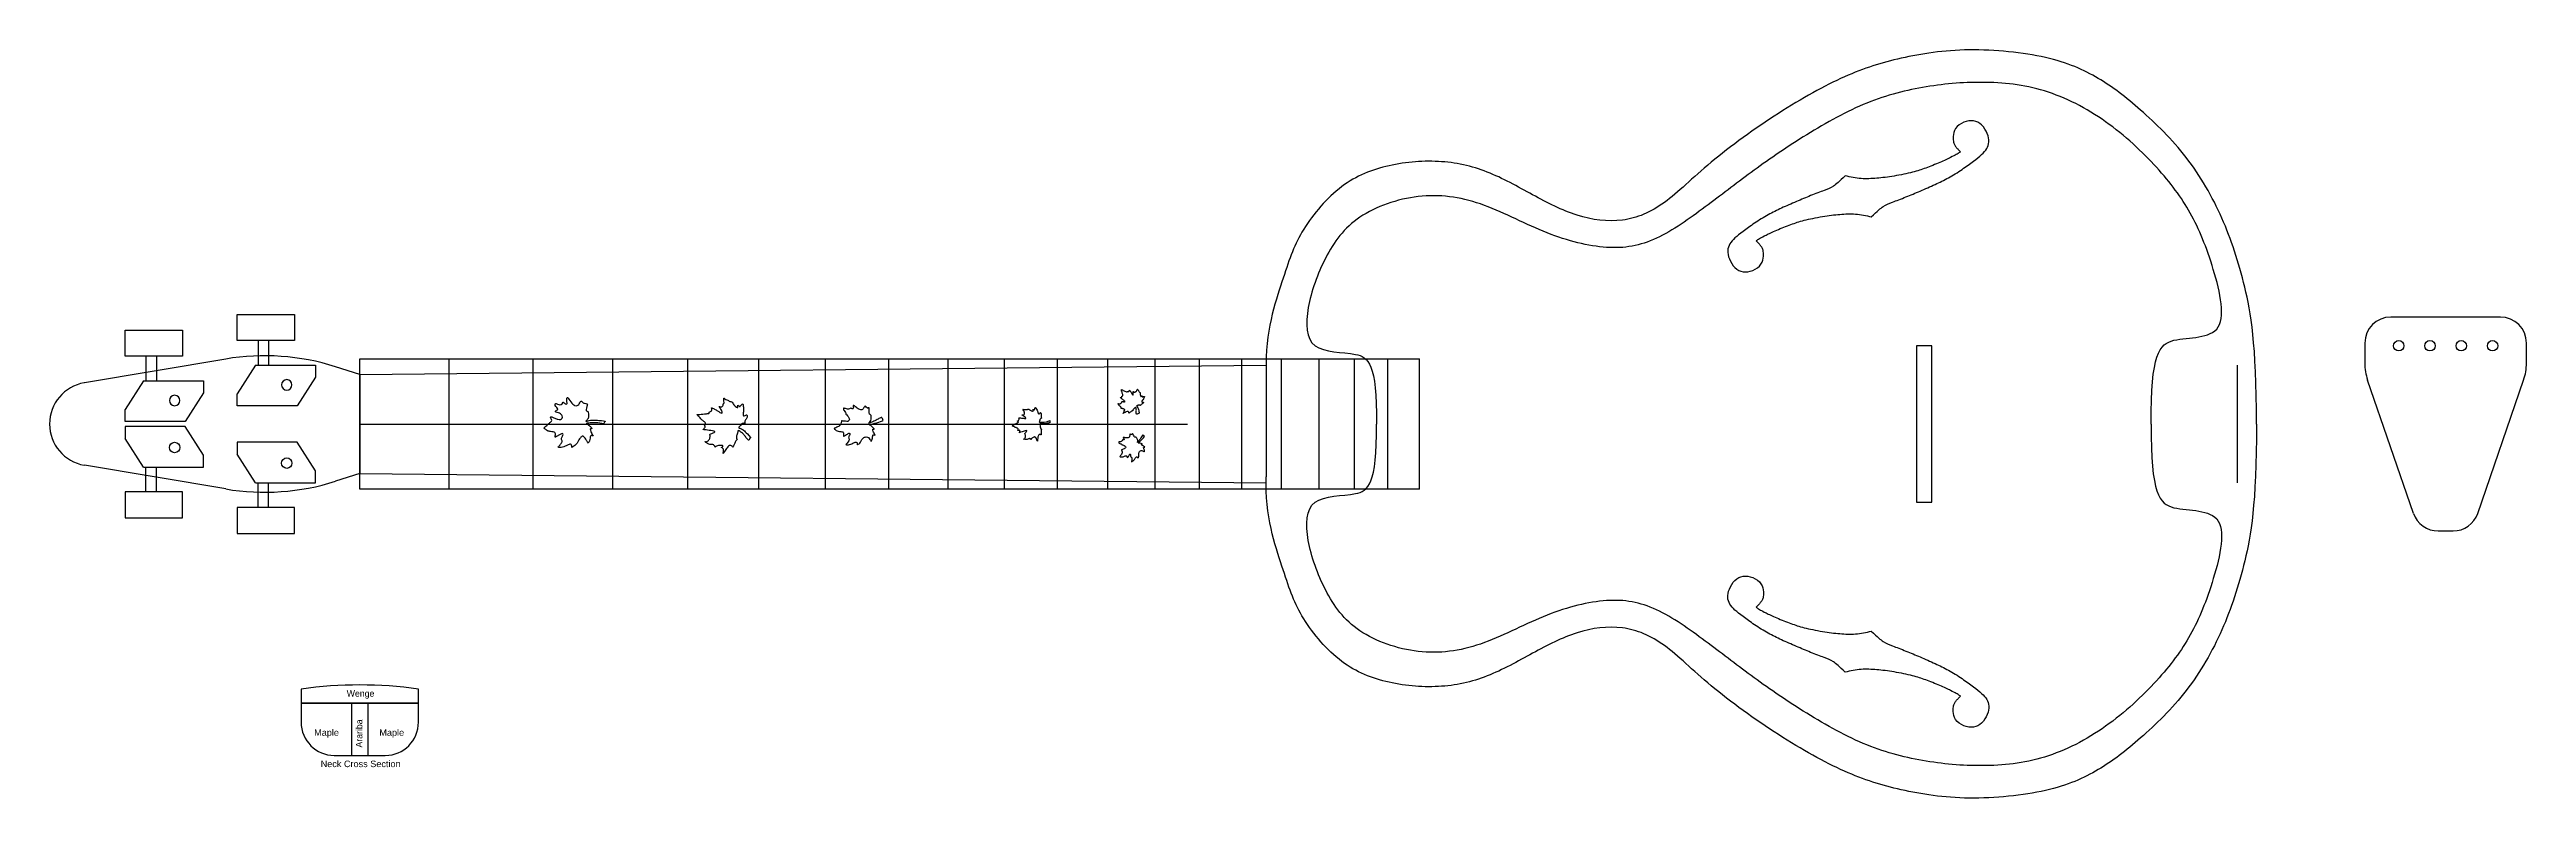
# Model space of a CAD drawing. Header units: millimetres. Extents: x -219 to 1006, y -1152 to 1300.
# Drawn here: x -119 to 831, y -143 to 143 of the extents above; entities that cross this region are included whole.
import ezdxf

# ---------------------------------------------------------------- set-up
doc = ezdxf.new("R2010")
doc.units = ezdxf.units.MM
doc.layers.get('0').update_dxf_attribs({"linetype": 'CONTINUOUS', "lineweight": 25, "true_color": 0x000000})
doc.layers.add('frets', color=1, linetype='CONTINUOUS', lineweight=25, true_color=0xff0000)
doc.styles.add('textstyle0', font='')
doc.styles.add('textstyle1', font='')
doc.styles.add('textstyle2', font='')
doc.styles.add('textstyle3', font='')
doc.styles.add('textstyle4', font='')
doc.styles.get('textstyle0').set_extended_font_data('Liberation Sans')
doc.styles.get('textstyle1').set_extended_font_data('Liberation Sans')
doc.styles.get('textstyle2').set_extended_font_data('textstyle2')
doc.styles.get('textstyle3').set_extended_font_data('textstyle3')
doc.styles.get('textstyle4').set_extended_font_data('Liberation Sans')

# ---------------------------------------------------------------- blocks, each defined once
blk = doc.blocks.new('tuner')
for p, q in [((4, 8), (-19, 8)), ((-19, 8), (-19, 3.5)), ((-12, -7.5), (-19, 3.5)), ((11, -3), (4, 8)), ((-12, -7.5), (11, -7.5)), ((-11, -17), (-11, -7.5)), ((-7, -17), (-7, -7.5)), ((11, -7.5), (11, -3)), ((3, -17), (-19, -17)), ((-19, -17), (-19, -27)), ((3, -27), (3, -17)), ((-19, -27), (3, -27))]:
    blk.add_line(p, q)
blk.add_circle((0, 0), 2)

msp = doc.modelspace()

# ---------------------------------------------------------------- linework, layer by layer
for p, q in [((821, 41), (779, 41)), ((603, 30), (597, 30)), ((597, 30), (597, -30)), ((603, -30), (603, 30)), ((769, 31), (769, 23.35)), ((831, 23.35), (831, 31)), ((-51.4, 24.9), (-105.64, 15.78)), ((0, 19), (-9.31, 21.95)), ((0, 19), (347.64, 22.5)), ((0, 19), (0, -19)), ((347.63, 20.25), (347.63, -20.25)), ((720, 22.5), (720, -22.5)), ((787.68, -34.26), (770.09, 16.84)), ((812.32, -34.26), (829.91, 16.84)), ((0, 0), (317.5, 0)), ((-51.4, -24.9), (-105.64, -15.78)), ((0, -19), (-9.31, -21.95)), ((0, -19), (347.64, -22.5)), ((597, -30), (603, -30)), ((797.13, -41), (802.87, -41)), ((-22.5, -101.56), (-22.5, -107)), ((22.5, -107), (22.5, -101.56)), ((22.5, -107), (-22.5, -107)), ((-22.5, -107), (-22.5, -114.3)), ((-22.5, -107), (22.5, -107)), ((-3.15, -107), (-3.15, -127)), ((3.15, -107), (3.15, -127)), ((22.5, -114.3), (22.5, -107)), ((-9.8, -127), (9.8, -127))]:
    msp.add_line(p, q)
for centre in [(782, 30), (794, 30), (806, 30), (818, 30)]:
    msp.add_circle(centre, 2)
for centre, radius, start, end in [((779, 31), 10, 90, 180), ((821, 31), 10, 0, 90), ((-36.48, -63.85), 90, 72.42874, 99.54677), ((789, 23.35), 20, 180, 198.99665), ((811, 23.35), 20, 341.00335, 0), ((-102.99, 0), 16, 99.54677, 260.45323), ((-36.48, 63.85), 90, 260.45323, 287.57126), ((797.13, -31), 10, 198.99665, 270), ((802.87, -31), 10, 270, 341.00335), ((0, -262.56), 162.56, 82.04412, 97.95588), ((-9.8, -114.3), 12.7, 180, 270), ((9.8, -114.3), 12.7, 270, 0)]:
    msp.add_arc(centre, radius, start, end)
for points in [[(727.5, 0), (727.38, 31.34), (723.29, 53.86), (715.1, 79.11), (701.45, 103), (682.34, 121.43), (667.33, 133.03), (648.9, 141.22), (616.14, 144.63), (590.21, 140.53), (570.42, 134.39), (544.48, 120.06), (516.33, 99.65), (500.32, 83.31), (484.64, 76.64), (466.63, 78.97), (449.95, 87.64), (432.56, 97.54), (414.13, 101.63), (392.98, 99.59), (375.23, 92.08), (359.54, 72.97), (354.76, 57.27), (347.25, 35.44), (347.63, 20.25)], [(687, 0), (687, 27), (693.18, 34.39), (718.26, 31.56), (710.5, 62.69), (702.16, 82.43), (689.38, 99.11), (668.81, 118.01), (644.62, 129.69), (620.72, 131.63), (597.92, 129.41), (575.4, 123.01), (551.5, 109.11), (532.04, 95.49), (515.36, 82.43), (495.9, 68.81), (477.83, 66.3), (453.92, 72.7), (429.74, 86.04), (406.15, 89.1), (381.41, 80.48), (369.73, 64.36), (362.51, 44.07), (363, 27), (383.81, 27.99), (390, 23.4), (390, 0)], [(579.72, 79.38), (582.1, 81.68), (584.35, 83.65), (587.46, 84.89), (593.07, 86.99), (598.36, 89.23), (604.41, 91.85), (609.2, 94.2), (614.7, 97.58), (619.09, 100.87), (622.26, 103.24), (624.16, 105.5), (625.07, 108), (624.47, 111.17), (622.2, 115), (619.01, 116.49), (615.19, 115.99), (611.55, 113.42), (611.04, 109.99), (611.24, 107.75), (611.68, 106.82), (612.45, 105.84), (613.29, 104.93), (613.86, 104.39), (613.96, 104.32), (613.76, 104.14), (612.32, 103.26), (610.51, 102.29), (606.28, 100.26), (600.33, 97.94), (596.05, 96.48), (588.34, 94.91), (581.65, 94.09), (575.93, 93.82), (571.74, 94.62), (569.75, 95.15)], [(569.75, 95.15), (567.37, 92.85), (565.13, 90.88), (562.01, 89.64), (556.4, 87.54), (551.12, 85.3), (545.06, 82.68), (540.28, 80.33), (534.77, 76.94), (530.39, 73.66), (527.21, 71.29), (525.31, 69.03), (524.41, 66.53), (525, 63.36), (527.27, 59.53), (530.46, 58.04), (534.29, 58.54), (537.93, 61.11), (538.43, 64.54), (538.24, 66.78), (537.8, 67.71), (537.02, 68.69), (536.19, 69.6), (535.61, 70.14), (535.52, 70.21), (535.72, 70.39), (537.16, 71.27), (538.96, 72.24), (543.19, 74.27), (549.15, 76.59), (553.43, 78.04), (561.14, 79.62), (567.82, 80.44), (573.55, 80.7), (577.74, 79.91), (579.72, 79.38)], [(727.5, 0), (727.38, -31.34), (723.29, -53.86), (715.1, -79.11), (701.45, -103), (682.34, -121.43), (667.33, -133.03), (648.9, -141.22), (616.14, -144.63), (590.21, -140.53), (570.42, -134.39), (544.48, -120.06), (516.33, -99.65), (500.32, -83.31), (484.64, -76.64), (466.63, -78.97), (449.95, -87.64), (432.56, -97.54), (414.13, -101.63), (392.98, -99.59), (375.23, -92.08), (359.54, -72.97), (354.76, -57.27), (347.25, -35.44), (347.63, -20.25)], [(687, 0), (687, -27), (693.18, -34.39), (718.26, -31.56), (710.5, -62.69), (702.16, -82.43), (689.38, -99.11), (668.81, -118.01), (644.62, -129.69), (620.72, -131.63), (597.92, -129.41), (575.4, -123.01), (551.5, -109.11), (532.04, -95.49), (515.36, -82.43), (495.9, -68.81), (477.83, -66.3), (453.92, -72.7), (429.74, -86.04), (406.15, -89.1), (381.41, -80.48), (369.73, -64.36), (362.51, -44.07), (363, -27), (383.81, -27.99), (390, -23.4), (390, 0)], [(569.75, -95.15), (567.37, -92.85), (565.13, -90.88), (562.01, -89.64), (556.4, -87.54), (551.12, -85.3), (545.06, -82.68), (540.28, -80.33), (534.77, -76.94), (530.39, -73.66), (527.21, -71.29), (525.31, -69.03), (524.41, -66.53), (525, -63.36), (527.27, -59.53), (530.46, -58.04), (534.29, -58.54), (537.93, -61.11), (538.43, -64.54), (538.24, -66.78), (537.8, -67.71), (537.02, -68.69), (536.19, -69.6), (535.61, -70.14), (535.52, -70.21), (535.72, -70.39), (537.16, -71.27), (538.96, -72.24), (543.19, -74.27), (549.15, -76.59), (553.43, -78.04), (561.14, -79.62), (567.82, -80.44), (573.55, -80.7), (577.74, -79.91), (579.72, -79.38)], [(579.72, -79.38), (582.1, -81.68), (584.35, -83.65), (587.46, -84.89), (593.07, -86.99), (598.36, -89.23), (604.41, -91.85), (609.2, -94.2), (614.7, -97.58), (619.09, -100.87), (622.26, -103.24), (624.16, -105.5), (625.07, -108), (624.47, -111.17), (622.2, -115), (619.01, -116.49), (615.19, -115.99), (611.55, -113.42), (611.04, -109.99), (611.24, -107.75), (611.68, -106.82), (612.45, -105.84), (613.29, -104.93), (613.86, -104.39), (613.96, -104.32), (613.76, -104.14), (612.32, -103.26), (610.51, -102.29), (606.28, -100.26), (600.33, -97.94), (596.05, -96.48), (588.34, -94.91), (581.65, -94.09), (575.93, -93.82), (571.74, -94.62), (569.75, -95.15)]]:
    msp.add_open_spline(points, degree=3)
at = {"layer": 'frets'}
for p, q in [((0, -25), (0, 25)), ((0, 25), (406.44, 25)), ((34.24, -25), (34.24, 25)), ((66.55, -25), (66.55, 25)), ((97.05, -25), (97.05, 25)), ((125.84, -25), (125.84, 25)), ((153.02, -25), (153.02, 25)), ((178.66, -25), (178.66, 25)), ((202.87, -25), (202.87, 25)), ((225.72, -25), (225.72, 25)), ((247.29, -25), (247.29, 25)), ((267.65, -25), (267.65, 25)), ((286.86, -25), (286.86, 25)), ((305, -25), (305, 25)), ((322.12, -25), (322.12, 25)), ((338.28, -25), (338.28, 25)), ((353.53, -25), (353.53, 25)), ((367.92, -25), (367.92, 25)), ((381.51, -25), (381.51, 25)), ((394.33, -25), (394.33, 25)), ((406.44, -25), (406.44, 25)), ((406.44, -25), (0, -25))]:
    msp.add_line(p, q, dxfattribs=at)
for points in [[(93.5, 0), (94.18, 1.13), (94.15, 1.11), (92.88, 1.27), (90.56, 1.52), (88.42, 1.52), (86.55, 0.92), (86.64, 1.01), (86.74, 1.11), (87.69, 2.08), (87.77, 3.29), (87.64, 4.65), (87.52, 4.7), (86.82, 5.06), (86.82, 5.32), (87.1, 6.89), (87.27, 7.44), (87.43, 7.65), (85.88, 7.99), (85.88, 7.99), (84.89, 8.86), (84.89, 8.86), (83.86, 7.3), (83.38, 7.03), (82.55, 6.88), (80.82, 8.22), (79.5, 11), (79.33, 8.85), (79.47, 8.28), (79.53, 7.92), (79.31, 7.47), (79.02, 7.45), (77.75, 8.73), (78.02, 8.19), (77.21, 7.32), (76.26, 7.45), (75.5, 7.73), (75.07, 8.02), (74.96, 7.59), (74.86, 7.09), (75.57, 6.25), (76.15, 5.49), (75.5, 5.4), (74.6, 4.5), (76.83, 4.38), (77.72, 2.97), (77.74, 2.19), (76.94, 1.64), (76.02, 1.78), (74.89, 2.16), (72.98, 3.06), (73.18, 2.24), (74.02, 1.31), (72.85, 0.53), (72.17, -0.25), (70.49, -1.55), (70.61, -1.57), (72.04, -2.73), (73.12, -2.91), (74.26, -3.01), (74.97, -3.22), (75.06, -3.77), (74.97, -4.49), (74.89, -5.1), (74.89, -5.1), (75.92, -4.62), (76.86, -4.01), (77.4, -3.69), (77.88, -3.68), (78.06, -4.28), (77.39, -5.15), (77.25, -5.81), (77.54, -6.16), (77.78, -6.68), (76.97, -7.79), (76.26, -8.67), (75.97, -8.9), (75.97, -8.9), (76.79, -9.1), (77.76, -8.92), (78.78, -8.56), (79.67, -8.1), (80.25, -7.78), (80.86, -7.67), (81.31, -8.07), (81.28, -9.01), (81.43, -8.99), (82.07, -8.57), (82.84, -7.88), (83.6, -7.2), (84.05, -5.87), (84.58, -5.48), (85.45, -4.17), (86.49, -5.56), (87.19, -6.52), (87.56, -7.38), (87.56, -7.38), (87.96, -6.9), (88.3, -6.06), (88.4, -4.73), (88.61, -4.44), (88.9, -4.39), (89.49, -4.58), (89.49, -4.58), (88.5, -2.78), (88.33, -1.8), (88.51, -1.73), (89.13, -1.88), (88.91, -1.47), (88.08, -0.58), (86.79, 0.2), (86.79, 0.2), (87.94, 0.44), (91.33, 0.61), (93.5, 0), (93.5, 0)], [(149.86, -5.14), (147.95, -3.01), (146.71, -1.85), (145.32, -1.53), (145.31, -1.3), (145.96, -0.63), (145.98, -0.6), (146.8, 0.38), (147.83, 0.28), (147.83, 0.28), (147.53, 0.74), (148.12, 1.83), (148.79, 2.97), (148.51, 3.73), (148.17, 3.4), (147.4, 3.03), (146.98, 3.27), (147, 3.97), (147.17, 4.58), (147.25, 5.5), (147.05, 7.41), (146.94, 7.74), (146.94, 7.74), (146.47, 7.45), (146.04, 6.95), (145.82, 6.71), (145.73, 6.61), (144.98, 7.26), (144.98, 7.26), (145.05, 6.48), (144.87, 6.17), (144.03, 6.65), (142.9, 8.13), (142.73, 8.67), (141.97, 8.52), (141.32, 9.01), (140.91, 9.2), (139.99, 9.62), (139.46, 10.19), (139.73, 8.72), (139.75, 7.71), (139.37, 7.7), (139.37, 7.7), (139.49, 7.33), (139.03, 6.66), (138.59, 6.55), (138.05, 6.59), (137.75, 6.77), (137.75, 6.77), (138.77, 5.24), (139.25, 4), (138.43, 4.21), (137.83, 4.71), (136.62, 5.4), (135.56, 6.02), (135.05, 6.12), (134.9, 6.17), (134.9, 6.17), (135.08, 5.65), (134.9, 5.08), (134.63, 4.68), (133.92, 4.61), (134.06, 4), (133.62, 4.03), (133.62, 4.03), (132.55, 3.86), (129.23, 3.61), (129.23, 3.61), (130.74, 2.22), (130.91, 1.79), (131.2, 1.65), (132.32, 0.74), (132.61, 0.28), (132.53, -0.2), (132.32, -0.56), (132.03, -0.54), (132.03, -0.54), (132.52, -0.79), (132.46, -1.09), (132.11, -1.82), (131.63, -2.07), (131.6, -2.13), (133.11, -2.29), (136.33, -2.8), (136.27, -2.91), (135.56, -3.48), (135.02, -3.65), (134.29, -3.87), (134.29, -4.13), (134.45, -4.89), (134, -6.13), (133.16, -6.88), (132.31, -6.72), (132.31, -6.72), (133.01, -7.32), (133.6, -7.66), (134.24, -7.84), (135.15, -7.76), (135.79, -8.02), (135.79, -8.02), (136.13, -8.33), (136.26, -8.63), (136.24, -8.92), (136.24, -8.92), (136.79, -8.41), (137.58, -8.27), (138.5, -8.17), (139.19, -8.27), (139.34, -8.46), (139.15, -8.8), (138.83, -8.96), (138.68, -8.9), (138.68, -8.9), (139.19, -9.24), (139.56, -9.71), (139.47, -10.11), (139.44, -10.69), (139.41, -11.38), (139.41, -11.38), (140.32, -9.81), (141.45, -8.3), (142.06, -8.16), (142.66, -8.29), (143, -8.79), (143.08, -9.05), (143.28, -8.5), (143.88, -7.27), (144.01, -6.71), (144.5, -6.13), (144.73, -6.05), (144.73, -6.05), (144.28, -4.89), (144.97, -3.57), (145.06, -2.22), (145.78, -2.84), (147.14, -3.76), (147.79, -4.71), (149, -6.2), (149, -6.2), (149.16, -6.36), (149.86, -5.14), (149.86, -5.14)], [(298.96, 4.11), (298.66, 5.55), (298.41, 6.38), (297.87, 6.87), (297.92, 6.98), (298.38, 7.11), (298.4, 7.12), (299.02, 7.34), (299.44, 7.03), (299.44, 7.03), (299.43, 7.31), (299.97, 7.64), (300.56, 7.98), (300.63, 8.39), (300.4, 8.33), (299.96, 8.36), (299.83, 8.58), (300.02, 8.88), (300.25, 9.11), (300.53, 9.5), (300.93, 10.4), (300.96, 10.57), (300.96, 10.57), (300.68, 10.56), (300.36, 10.45), (300.2, 10.4), (300.13, 10.38), (299.97, 10.86), (299.97, 10.86), (299.8, 10.49), (299.64, 10.4), (299.39, 10.83), (299.27, 11.77), (299.33, 12.06), (298.96, 12.19), (298.79, 12.57), (298.66, 12.76), (298.36, 13.18), (298.27, 13.57), (298.02, 12.85), (297.76, 12.4), (297.59, 12.49), (297.59, 12.49), (297.55, 12.29), (297.18, 12.12), (296.95, 12.18), (296.73, 12.33), (296.64, 12.49), (296.64, 12.49), (296.7, 11.55), (296.59, 10.88), (296.28, 11.18), (296.14, 11.56), (295.79, 12.17), (295.47, 12.72), (295.28, 12.89), (295.22, 12.96), (295.22, 12.96), (295.17, 12.68), (294.94, 12.47), (294.72, 12.36), (294.39, 12.51), (294.29, 12.21), (294.11, 12.33), (294.11, 12.33), (293.59, 12.53), (292.05, 13.27), (292.05, 13.27), (292.37, 12.26), (292.33, 12.03), (292.43, 11.9), (292.69, 11.21), (292.7, 10.93), (292.54, 10.74), (292.35, 10.63), (292.23, 10.71), (292.23, 10.71), (292.38, 10.48), (292.28, 10.36), (291.94, 10.12), (291.66, 10.14), (291.63, 10.12), (292.26, 9.66), (293.56, 8.61), (293.5, 8.58), (293.04, 8.5), (292.76, 8.57), (292.38, 8.66), (292.31, 8.54), (292.19, 8.16), (291.67, 7.73), (291.11, 7.62), (290.77, 7.9), (290.77, 7.9), (290.93, 7.46), (291.11, 7.16), (291.34, 6.91), (291.76, 6.71), (291.98, 6.44), (291.98, 6.44), (292.05, 6.21), (292.03, 6.05), (291.95, 5.92), (291.95, 5.92), (292.33, 6), (292.71, 5.86), (293.15, 5.67), (293.43, 5.45), (293.44, 5.33), (293.27, 5.23), (293.09, 5.24), (293.04, 5.3), (293.04, 5.3), (293.18, 5.02), (293.22, 4.72), (293.08, 4.56), (292.92, 4.32), (292.73, 4.02), (292.73, 4.02), (293.53, 4.48), (294.42, 4.86), (294.72, 4.77), (294.96, 4.56), (294.99, 4.25), (294.95, 4.11), (295.18, 4.3), (295.76, 4.7), (295.96, 4.91), (296.33, 5.04), (296.45, 5.02), (296.45, 5.02), (296.55, 5.65), (297.19, 6.06), (297.58, 6.63), (297.74, 6.17), (297.86, 5.43), (297.83, 5.22), (297.83, 4.01), (297.83, 4.01), (297.89, 3.62), (298.96, 4.11), (298.96, 4.11)], [(200.74, 1.33), (200.22, 2.59), (200.18, 2.58), (199.87, 2.41), (198.46, 1.72), (196.75, 0.82), (195.2, 0.32), (195.28, 0.39), (195.36, 0.47), (196.14, 1.28), (196.22, 2.29), (196.11, 3.43), (196.01, 3.47), (195.43, 3.77), (195.42, 3.99), (195.44, 5.3), (195.36, 6.28), (195.33, 6.28), (194.75, 5.99), (194.75, 5.99), (193.81, 6.95), (193.81, 6.95), (192.95, 5.64), (192.55, 5.42), (191.86, 5.29), (190.41, 6.41), (189.37, 7.22), (189.17, 6.94), (189.28, 6.46), (189.34, 6.16), (189.15, 5.78), (188.91, 5.77), (188.38, 6.11), (188.18, 6.02), (187.4, 5.66), (186.6, 5.77), (185.97, 6), (185.61, 6.25), (185.52, 5.89), (185.44, 5.47), (186.03, 4.76), (186.52, 4.13), (186.42, 3.81), (186.42, 3.78), (187.09, 3.21), (187.82, 2.03), (187.84, 1.38), (187.18, 0.92), (186.41, 1.03), (185.27, 1.14), (184.75, 1.24), (184.75, 1.11), (184.73, 0.64), (184.31, -0.46), (183.36, -1.12), (181.79, -1.74), (181.89, -1.76), (183.09, -2.73), (183.99, -2.88), (184.93, -2.97), (185.53, -3.14), (185.61, -3.59), (185.53, -4.2), (185.46, -4.71), (185.46, -4.71), (186.32, -4.31), (187.11, -3.8), (187.56, -3.53), (187.96, -3.52), (188.11, -4.02), (187.55, -4.75), (187.43, -5.3), (187.67, -5.6), (187.87, -6.03), (187.2, -6.96), (186.61, -7.68), (186.36, -7.88), (186.36, -7.88), (187.04, -8.04), (187.86, -7.9), (188.71, -7.59), (189.45, -7.21), (189.93, -6.94), (190.45, -6.85), (190.82, -7.19), (190.8, -7.97), (190.92, -7.95), (191.45, -7.61), (192.1, -7.03), (192.49, -5.9), (193.11, -5.35), (193.55, -5.03), (194.19, -4.92), (195.15, -5.09), (195.73, -5.89), (196.04, -6.61), (196.04, -6.61), (196.38, -6.21), (196.66, -5.51), (196.74, -4.4), (196.92, -4.15), (197.16, -4.11), (197.65, -4.27), (197.65, -4.27), (196.83, -2.77), (196.68, -1.95), (196.83, -1.9), (197.35, -2.02), (197.17, -1.68), (196.47, -0.93), (195.39, -0.28), (195.39, -0.28), (196.35, -0.08), (200.2, 1.07), (200.68, 1.29), (200.68, 1.29)], [(264.64, 1.32), (262.54, 0.49), (261.52, 0.83), (260.65, 0.64), (260.58, 0.77), (260.77, 1.32), (260.77, 1.34), (260.98, 2.12), (261.59, 2.33), (261.59, 2.33), (261.3, 2.52), (261.35, 3.3), (261.42, 4.13), (261.06, 4.49), (260.96, 4.21), (260.61, 3.79), (260.31, 3.82), (260.14, 4.22), (260.07, 4.62), (259.88, 5.17), (259.25, 6.2), (259.1, 6.36), (259.1, 6.36), (258.91, 6.07), (258.79, 5.67), (258.74, 5.47), (258.71, 5.39), (258.11, 5.57), (258.11, 5.57), (258.36, 5.13), (258.34, 4.91), (257.73, 4.96), (256.69, 5.51), (256.45, 5.77), (256.05, 5.48), (255.55, 5.58), (255.27, 5.59), (254.63, 5.58), (254.18, 5.77), (254.72, 5), (255, 4.43), (254.79, 4.32), (254.79, 4.32), (254.96, 4.14), (254.87, 3.64), (254.65, 3.45), (254.29, 3.47), (253.84, 3.47), (253.84, 3.47), (255.1, 2.76), (255.7, 2.17), (255.18, 2.08), (254.7, 2.2), (253.83, 2.28), (253.06, 2.34), (252.74, 2.27), (252.64, 2.26), (252.64, 2.26), (252.89, 2.01), (252.94, 1.64), (252.31, 1.13), (252.13, 1.22), (252.74, 0.8), (252.48, 0.7), (252.48, 0.7), (251.92, 0.32), (250.09, -0.71), (250.09, -0.71), (251.32, -1.11), (251.31, -1.49), (251.74, -1.31), (252.12, -1.59), (252.43, -1.71), (252.5, -1.98), (252.55, -2.26), (252.17, -2.52), (252.17, -2.52), (253.14, -2.35), (253.18, -2.54), (253.18, -3.05), (252.97, -3.32), (252.97, -3.36), (253.88, -3.05), (255.85, -2.48), (255.84, -2.57), (255.59, -3.08), (255.33, -3.32), (254.97, -3.64), (255.04, -3.79), (255.33, -4.18), (255.4, -5), (255.12, -5.66), (254.6, -5.79), (254.6, -5.79), (255.16, -5.94), (255.58, -5.98), (256, -5.92), (256.5, -5.63), (256.93, -5.61), (256.93, -5.61), (257.21, -5.69), (257.36, -5.83), (257.42, -6), (257.42, -6), (257.61, -5.57), (258.02, -5.27), (258.52, -4.97), (258.94, -4.84), (259.08, -4.92), (259.05, -5.16), (259.24, -5.26), (259.36, -5.4), (259.36, -5.4), (259.56, -5.49), (259.53, -5.57), (259.59, -5.82), (259.72, -6.16), (259.89, -6.56), (259.89, -6.56), (259.99, -5.43), (260.24, -4.26), (260.55, -4.02), (260.92, -3.93), (261.25, -4.12), (261.36, -4.26), (261.34, -3.89), (261.35, -3.03), (261.28, -2.67), (261.4, -2.21), (261.51, -2.1), (261.51, -2.1), (260.94, -1.56), (260.99, -0.62), (260.68, 0.17), (261.26, 0.01), (262.09, 0), (263, 0), (264.67, 0.52), (264.67, 0.52), (264.67, 0.52), (264.64, 1.32), (264.64, 1.32)], [(300.99, -4.75), (300.3, -4.22), (300.28, -4.23), (300.16, -4.43), (299.61, -5.26), (298.95, -6.31), (298.24, -7.08), (298.26, -7.02), (298.28, -6.95), (298.46, -6.24), (298.17, -5.66), (297.75, -5.07), (297.68, -5.08), (297.26, -5.09), (297.19, -4.98), (296.78, -4.24), (296.42, -3.73), (296.41, -3.74), (296.18, -4.08), (296.18, -4.08), (295.35, -3.85), (295.35, -3.85), (295.29, -4.85), (295.14, -5.1), (294.8, -5.39), (293.64, -5.24), (292.8, -5.12), (292.78, -5.34), (293, -5.57), (293.13, -5.72), (293.14, -5.99), (293.01, -6.07), (292.61, -6.05), (292.53, -6.17), (292.21, -6.62), (291.73, -6.81), (291.31, -6.89), (291.03, -6.86), (291.1, -7.09), (291.19, -7.35), (291.74, -7.55), (292.21, -7.75), (292.26, -7.96), (292.27, -7.97), (292.82, -8.08), (293.61, -8.49), (293.83, -8.85), (293.6, -9.32), (293.14, -9.5), (292.48, -9.8), (292.16, -9.91), (292.19, -9.99), (292.34, -10.25), (292.45, -11), (292.15, -11.67), (291.47, -12.52), (291.53, -12.49), (292.51, -12.65), (293.05, -12.44), (293.6, -12.19), (293.99, -12.09), (294.18, -12.32), (294.33, -12.68), (294.45, -12.99), (294.45, -12.99), (294.8, -12.49), (295.07, -11.95), (295.24, -11.66), (295.46, -11.53), (295.7, -11.76), (295.63, -12.34), (295.73, -12.68), (295.96, -12.77), (296.21, -12.94), (296.14, -13.68), (296.04, -14.27), (295.97, -14.46), (295.97, -14.46), (296.4, -14.33), (296.8, -13.99), (297.18, -13.54), (297.47, -13.1), (297.65, -12.79), (297.9, -12.58), (298.22, -12.65), (298.46, -13.09), (298.52, -13.03), (298.7, -12.67), (298.87, -12.15), (298.73, -11.4), (298.9, -10.89), (299.04, -10.57), (299.36, -10.31), (299.95, -10.09), (300.52, -10.35), (300.93, -10.65), (300.93, -10.65), (300.98, -10.32), (300.92, -9.84), (300.61, -9.2), (300.63, -9.01), (300.75, -8.91), (301.07, -8.84), (301.07, -8.84), (300.13, -8.27), (299.79, -7.87), (299.86, -7.79), (300.18, -7.69), (299.97, -7.56), (299.35, -7.37), (298.54, -7.35), (298.54, -7.35), (299.01, -6.93), (300.78, -5.07), (300.97, -4.79), (300.97, -4.79)]]:
    msp.add_open_spline(points, degree=3, dxfattribs=at)

# ---------------------------------------------------------------- block references
at = {"yscale": -1, "rotation": 360}
for p in [(-28, 15), (-71, 9)]:
    msp.add_blockref('tuner', p, dxfattribs=at)
for p in [(-71, -9), (-28, -15)]:
    msp.add_blockref('tuner', p)

# ---------------------------------------------------------------- texts
at = {"char_height": 2.5, "attachment_point": 1}
for s, insert, style in [('Wenge', (-5, -102), 'textstyle3'), ('Maple', (-17.5, -117), 'textstyle1'), ('Maple', (7.5, -117), 'textstyle0'), ('Neck Cross Section', (-15, -129), 'textstyle4')]:
    msp.add_mtext(s, dxfattribs=dict(at, insert=insert, style=style))
at = {"insert": (-1.5, -124), "char_height": 2.5, "attachment_point": 1, "rotation": 90, "style": 'textstyle2'}
msp.add_mtext('Arariba', dxfattribs=at)

doc.saveas('drawing.dxf')
